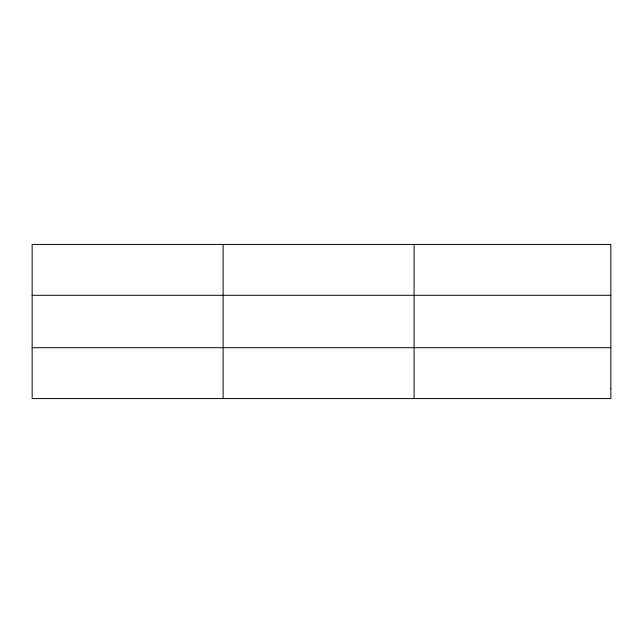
<?xml version="1.0" encoding="UTF-8"?>
<svg xmlns="http://www.w3.org/2000/svg" width="643" height="643" viewBox="0 0 643 643"><rect width="100%" height="100%" fill="white"/><g stroke="black" fill="none" stroke-linecap="round" stroke-linejoin="round"><path stroke-width="0.96" d="M223.121 244.428L223.121 398.572M414.092 244.428L414.092 398.572M32.15 295.298L610.85 295.298M32.15 347.702L610.85 347.702M610.85 388.396L610.85 398.572L32.15 398.572L32.15 244.428L610.85 244.428L610.85 388.396"/></g></svg>
